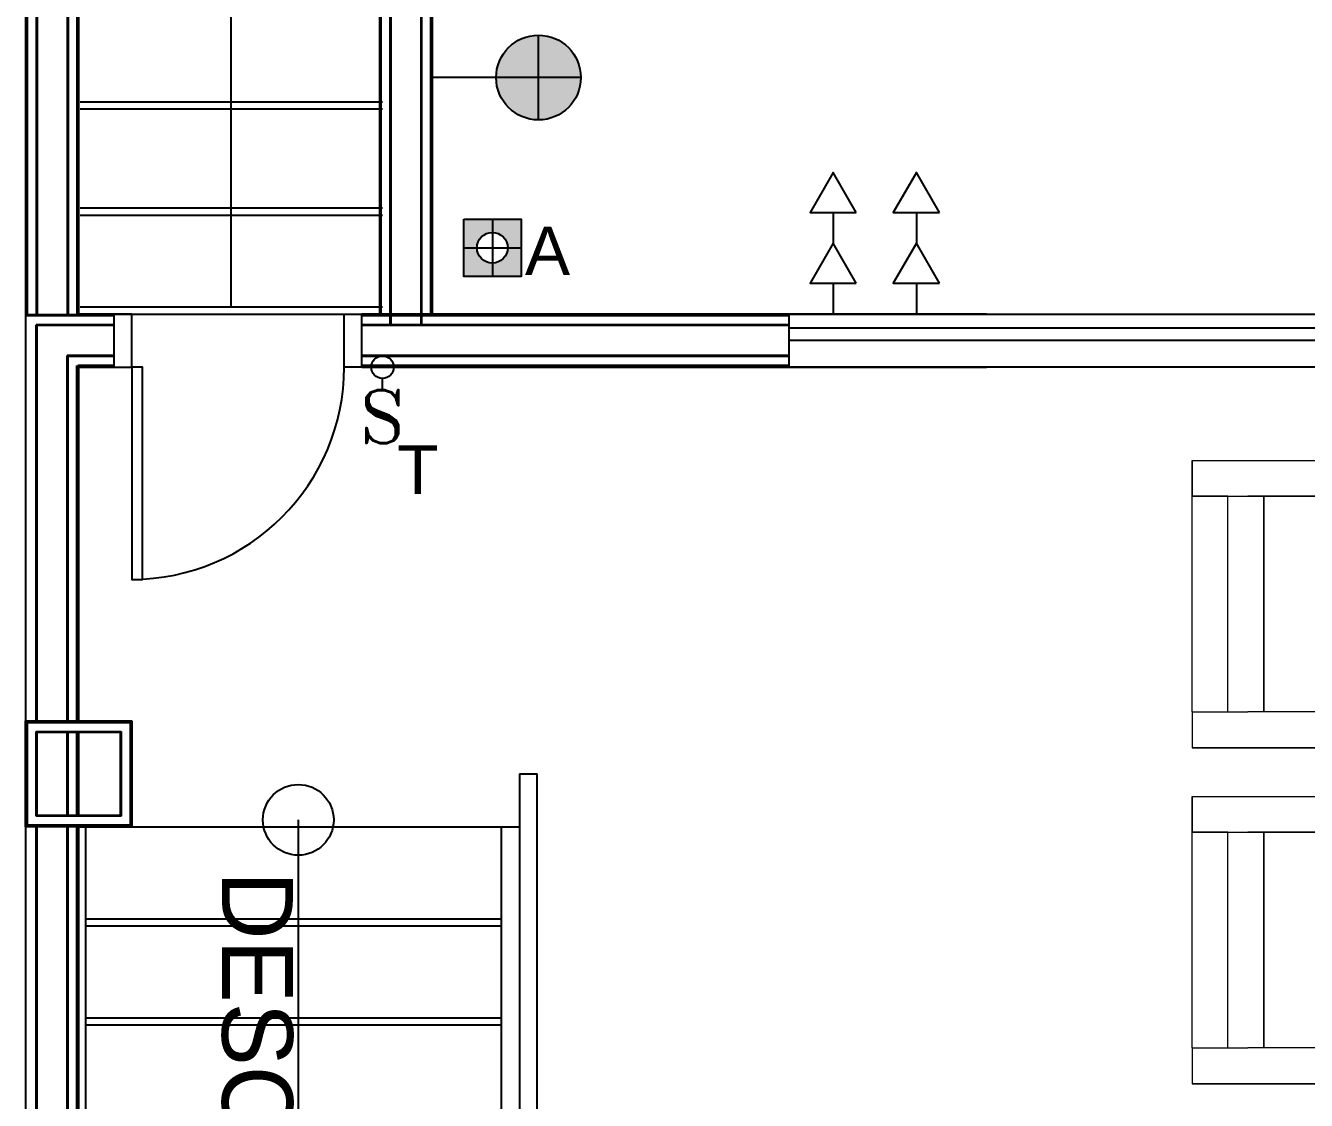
# Model space of a CAD drawing. Header units: millimetres. Extents: x 3082 to 3316, y 298 to 342.
# Drawn here: x 3290.484 to 3294.103, y 309.968 to 313.007 of the extents above; entities that cross this region are included whole.
import ezdxf
from ezdxf.enums import TextEntityAlignment as Align

# ---------------------------------------------------------------- set-up
doc = ezdxf.new("R2010")
doc.units = ezdxf.units.MM
doc.header["$MEASUREMENT"] = 0
doc.linetypes.add('CONTINU', pattern=[0])
doc.linetypes.add('Demolished', pattern=[4.8, 3.2, -1.6])
for name, color, linetype in [('-HIDRO', 8, 'CONTINUOUS'), ('eletroduto parede e teto', 2, 'CONTINU'), ('Especificações', 3, 'CONTINUOUS'), ('PL3', 3, 'CONTINUOUS'), ('Pontos Elétricos', 3, 'CONTINUOUS'), ('Pontos Luminotécnicos', 3, 'CONTINUOUS'), ('PONTOS_ELETRICOS', 2, 'CONTINUOUS')]:
    doc.layers.add(name, color=color, linetype=linetype)
doc.layers.add('G-IMPT', color=8, linetype='CONTINUOUS', lineweight=5)
doc.styles.add('ARIAL', font='arial.ttf', dxfattribs={"height": 2})
doc.styles.add('INTERRUPTOR', font='romant__.ttf', dxfattribs={"height": 0.6})
doc.styles.add('Stylus BT', font='stylu.ttf', dxfattribs={"height": 200})

# ---------------------------------------------------------------- blocks, each defined once
blk = doc.blocks.new('Couch01 - 12ZCOU01_dwg-1655728-PLANTA BAIXA - SUPERIOR')
at = {"layer": 'G-IMPT'}
for p, q in [((0, 304.8), (0, 406.4)), ((0, 406.4), (812.8, 406.4)), ((0, 406.4), (0, 304.8)), ((0, 406.4), (812.8, 406.4)), ((812.8, 304.8), (812.8, 406.4)), ((812.8, 406.4), (812.8, 304.8)), ((0, -304.8), (0, 304.8)), ((0, 304.8), (101.6, 304.8)), ((0, -304.8), (0, 304.8)), ((101.6, 304.8), (0, 304.8)), ((101.6, -304.8), (101.6, 304.8)), ((101.6, -304.8), (101.6, 304.8)), ((101.6, 304.8), (157.7, 304.8)), ((101.6, 304.8), (157.7, 304.8)), ((157.7, 304.8), (812.8, 304.8)), ((812.8, 304.8), (157.7, 304.8)), ((203.2, 304.8), (203.2, -304.8)), ((203.2, -304.8), (203.2, 304.8)), ((812.8, 304.8), (863.6, 304.8)), ((812.8, 304.8), (863.6, 304.8)), ((863.6, 304.8), (863.6, -304.8)), ((863.6, 304.8), (863.6, -304.8)), ((0, -304.8), (0, -406.4)), ((0, -304.8), (101.6, -304.8)), ((0, -304.8), (0, -406.4)), ((0, -304.8), (101.6, -304.8)), ((101.6, -304.8), (157.7, -304.8)), ((101.6, -304.8), (157.7, -304.8)), ((812.8, -304.8), (157.7, -304.8)), ((812.8, -304.8), (157.7, -304.8)), ((812.8, -304.8), (812.8, -406.4)), ((812.8, -304.8), (863.6, -304.8)), ((812.8, -304.8), (812.8, -406.4)), ((812.8, -304.8), (863.6, -304.8)), ((812.8, -406.4), (0, -406.4)), ((0, -406.4), (812.8, -406.4))]:
    blk.add_line(p, q, dxfattribs=at)
blk = doc.blocks.new('superior')
at = {"layer": '-HIDRO', "lineweight": 25}
for p, q in [((-4.8869, 14.1316), (-4.8869, -6.6634)), ((-4.7369, -6.6634), (-4.7369, 13.9916)), ((-3.8869, -2.9308), (-3.8869, -6.6634)), ((-3.7369, -6.6634), (-3.7369, -2.9308)), ((-4.8869, -6.6634), (-4.8869, -11.4734)), ((-4.6369, -6.6634), (-4.7369, -6.6634)), ((-2.1719, -6.6634), (-3.9369, -6.6634)), ((-3.1678, -6.6634), (-3.7369, -6.6634)), ((-4.7369, -7.8184), (-4.7369, -6.8134)), ((-4.7369, -6.8134), (-4.6369, -6.8134)), ((-3.9369, -6.8134), (-2.1719, -6.8134)), ((-4.8869, -7.8134), (-4.5869, -7.8134)), ((-4.8869, -8.1134), (-4.8869, -7.8134)), ((-4.7369, -7.8134), (-4.5869, -7.8134)), ((-4.5869, -7.8134), (-4.5869, -8.1134)), ((-4.5869, -7.8134), (-4.5869, -8.1134)), ((-4.7369, -8.0834), (-4.7369, -7.8434)), ((-4.5869, -8.1134), (-4.8869, -8.1134)), ((-4.7369, -11.4734), (-4.7369, -8.1084)), ((-4.5869, -8.1134), (-4.7369, -8.1134))]:
    blk.add_line(p, q, dxfattribs=at)
at = {"layer": '-HIDRO'}
for p, q in [((-4.8819, -6.6634), (-4.8819, 14.1066)), ((-4.8569, 14.1066), (-4.8569, -6.6634)), ((-4.7694, 14.0191), (-4.7694, -6.6634)), ((-4.7669, 13.9916), (-4.7669, -6.6634)), ((-4.8844, 10.2868), (-4.8844, -6.6634)), ((-4.8544, 10.2868), (-4.8544, -6.6634)), ((-4.7419, 10.2868), (-4.7419, -6.6634)), ((-4.7394, -6.6634), (-4.7394, 10.2868)), ((-3.8844, -6.6659), (-3.8844, -2.9308)), ((-3.8819, -6.6684), (-3.8819, -2.9308)), ((-3.8569, -6.6934), (-3.8569, -2.9308)), ((-3.8544, -6.6959), (-3.8544, -2.9308)), ((-3.7694, -6.6959), (-3.7694, -2.9608)), ((-3.7669, -6.6934), (-3.7669, -2.9608)), ((-3.7419, -6.6684), (-3.7419, -2.9358)), ((-3.7394, -6.6659), (-3.7394, -2.9333)), ((-4.3057, -6.6434), (-4.3057, -4.2834)), ((-4.7332, -6.0834), (-3.8782, -6.0834)), ((-4.7332, -6.3834), (-3.8782, -6.3834)), ((-4.7369, -6.6659), (-4.8869, -6.6659)), ((-4.7369, -6.6684), (-4.8869, -6.6684)), ((-4.8569, -7.8184), (-4.8569, -6.6934)), ((-4.7369, -6.6934), (-4.8569, -6.6934)), ((-4.6369, -6.6659), (-4.7369, -6.6659)), ((-4.6369, -6.6684), (-4.7369, -6.6684)), ((-4.6369, -6.6934), (-4.7369, -6.6934)), ((-4.7332, -6.6634), (-3.8782, -6.6634)), ((-4.6369, -6.8134), (-4.6369, -6.6634)), ((-3.9369, -6.8134), (-3.9369, -6.6634)), ((-2.7302, -6.6659), (-3.9369, -6.6659)), ((-2.7302, -6.6684), (-3.9369, -6.6684)), ((-2.7302, -6.6934), (-3.9369, -6.6934)), ((-3.8869, -6.6634), (-3.8844, -6.6634)), ((-3.1978, -6.6934), (-3.7669, -6.6934)), ((-3.1728, -6.6684), (-3.7419, -6.6684)), ((-3.1703, -6.6659), (-3.7394, -6.6659)), ((-2.7302, -6.6634), (-0.7302, -6.6634)), ((-2.7302, -6.6634), (-2.7302, -6.8134)), ((-4.8544, -7.8184), (-4.8544, -6.6959)), ((-4.7369, -6.6959), (-4.8544, -6.6959)), ((-4.6369, -6.6959), (-4.7369, -6.6959)), ((-2.7302, -6.6959), (-3.9369, -6.6959)), ((-3.1978, -6.6959), (-3.7694, -6.6959)), ((-0.7302, -6.7034), (-2.7302, -6.7034)), ((-0.7302, -6.7384), (-2.7302, -6.7384)), ((-4.7694, -7.8184), (-4.7694, -6.7809)), ((-4.7369, -6.7809), (-4.7694, -6.7809)), ((-4.7669, -7.8184), (-4.7669, -6.7834)), ((-4.7369, -6.7834), (-4.7669, -6.7834)), ((-4.6369, -6.7809), (-4.7369, -6.7809)), ((-4.6369, -6.7834), (-4.7369, -6.7834)), ((-2.7302, -6.7809), (-3.9369, -6.7809)), ((-2.7302, -6.7834), (-3.9369, -6.7834)), ((-4.7419, -7.8184), (-4.7419, -6.8084)), ((-4.7394, -7.8184), (-4.7394, -6.8084)), ((-4.7369, -6.8084), (-4.7394, -6.8084)), ((-4.7369, -6.8109), (-4.7394, -6.8109)), ((-4.6369, -6.8084), (-4.7369, -6.8084)), ((-4.6369, -6.8109), (-4.7369, -6.8109)), ((-2.7302, -6.8084), (-3.9369, -6.8084)), ((-2.7302, -6.8109), (-3.9369, -6.8109)), ((-0.7302, -6.8134), (-2.7302, -6.8134)), ((-4.8844, -8.1109), (-4.8844, -7.8159)), ((-4.8844, -7.8159), (-4.5894, -7.8159)), ((-4.7394, -7.8159), (-4.7369, -7.8159)), ((-4.7369, -7.8159), (-4.5894, -7.8159)), ((-4.5894, -7.8159), (-4.5894, -8.1109)), ((-4.8819, -7.8184), (-4.5919, -7.8184)), ((-4.8819, -8.1084), (-4.8819, -7.8184)), ((-4.8569, -8.0834), (-4.8569, -7.8434)), ((-4.8569, -7.8434), (-4.6169, -7.8434)), ((-4.8569, -8.0834), (-4.8569, -7.8434)), ((-4.8544, -8.0834), (-4.8544, -7.8434)), ((-4.8544, -7.8459), (-4.6194, -7.8459)), ((-4.8544, -8.0809), (-4.8544, -7.8459)), ((-4.7694, -8.0834), (-4.7694, -7.8434)), ((-4.7694, -7.8459), (-4.7369, -7.8459)), ((-4.7669, -7.8434), (-4.7419, -7.8434)), ((-4.7669, -8.0834), (-4.7669, -7.8434)), ((-4.7419, -7.8184), (-4.7394, -7.8184)), ((-4.7419, -7.8434), (-4.7369, -7.8434)), ((-4.7419, -8.0834), (-4.7419, -7.8434)), ((-4.7394, -7.8184), (-4.7369, -7.8184)), ((-4.7394, -8.0834), (-4.7394, -7.8434)), ((-4.7369, -7.8184), (-4.5919, -7.8184)), ((-4.7369, -7.8434), (-4.6169, -7.8434)), ((-4.7369, -7.8459), (-4.6194, -7.8459)), ((-4.6194, -7.8459), (-4.6194, -8.0809)), ((-4.6194, -7.8459), (-4.6194, -8.0809)), ((-4.6169, -7.8434), (-4.6169, -8.0834)), ((-4.6169, -7.8434), (-4.6169, -8.0834)), ((-4.5919, -7.8184), (-4.5919, -8.1084)), ((-4.5919, -7.8184), (-4.5919, -8.1084)), ((-3.4918, -7.9634), (-3.4418, -7.9634)), ((-3.4918, -7.9634), (-3.4918, -11.2413)), ((-3.4418, -11.1913), (-3.4418, -7.9634)), ((-4.6169, -8.0834), (-4.8569, -8.0834)), ((-4.6194, -8.0809), (-4.8544, -8.0809)), ((-4.7369, -8.0809), (-4.7694, -8.0809)), ((-4.7419, -8.0834), (-4.7669, -8.0834)), ((-4.7369, -8.0834), (-4.7419, -8.0834)), ((-4.6194, -8.0809), (-4.7369, -8.0809)), ((-4.6169, -8.0834), (-4.7369, -8.0834)), ((-4.1164, -8.0934), (-4.1164, -8.3734)), ((-4.5894, -8.1109), (-4.8844, -8.1109)), ((-4.5919, -8.1084), (-4.8819, -8.1084)), ((-4.8569, -11.4734), (-4.8569, -8.1084)), ((-4.8544, -11.4734), (-4.8544, -8.1084)), ((-4.7694, -11.4734), (-4.7694, -8.1084)), ((-4.7669, -11.4734), (-4.7669, -8.1084)), ((-4.7419, -11.4734), (-4.7419, -8.1084)), ((-4.7394, -8.1084), (-4.7419, -8.1084)), ((-4.7394, -11.4734), (-4.7394, -8.1084)), ((-4.7369, -8.1084), (-4.7394, -8.1084)), ((-4.7369, -8.1109), (-4.7394, -8.1109)), ((-4.5919, -8.1084), (-4.7369, -8.1084)), ((-4.5894, -8.1109), (-4.7369, -8.1109)), ((-4.7369, -8.1134), (-3.5418, -8.1134)), ((-4.7164, -8.3934), (-4.7164, -8.1134)), ((-3.5418, -8.1134), (-3.4918, -8.1134)), ((-3.5418, -11.4988), (-3.5418, -8.1134)), ((-4.7164, -8.6734), (-4.7164, -8.3934)), ((-4.7164, -8.3934), (-3.5418, -8.3934)), ((-4.1164, -8.3734), (-4.1164, -8.6534)), ((-4.7164, -8.9534), (-4.7164, -8.6734)), ((-4.7164, -8.6734), (-3.5418, -8.6734)), ((-4.1164, -8.6534), (-4.1164, -8.9334))]:
    blk.add_line(p, q, dxfattribs=at)
at = {"layer": '-HIDRO', "linetype": 'Demolished'}
for p, q in [((-4.7332, -6.0634), (-3.8782, -6.0634)), ((-4.7332, -6.3634), (-3.8782, -6.3634)), ((-4.7332, -6.6434), (-3.8782, -6.6434)), ((-4.7164, -8.3734), (-3.5418, -8.3734)), ((-4.7164, -8.6534), (-3.5418, -8.6534))]:
    blk.add_line(p, q, dxfattribs=at)
at = {"layer": '-HIDRO', "lineweight": 13}
for p, q in [((-0.7302, -6.7034), (-2.7302, -6.7034)), ((-0.7302, -6.7384), (-2.7302, -6.7384))]:
    blk.add_line(p, q, dxfattribs=at)
at = {"layer": '-HIDRO'}
for points in [[(-4.6369, -6.8134), (-4.5869, -6.8134), (-4.5869, -6.6634), (-4.6369, -6.6634)], [(-3.9369, -6.8134), (-3.9869, -6.8134), (-3.9869, -6.6634), (-3.9369, -6.6634)]]:
    blk.add_lwpolyline(points, dxfattribs=at)
blk.add_lwpolyline([(-4.5869, -6.8134), (-4.5869, -7.4134), (-4.5569, -7.4134), (-4.5569, -6.8134)], close=True, dxfattribs=at)
blk.add_circle((-4.1164, -8.0934), 0.1, dxfattribs=at)
blk.add_arc((-4.5869, -6.8134), 0.6, 270, 0, dxfattribs=at)
at = {"layer": '-HIDRO', "xscale": 0.001, "yscale": 0.001, "zscale": 0.001}
for p in [(-1.591, -7.4834), (-1.591, -8.4334)]:
    blk.add_blockref('Couch01 - 12ZCOU01_dwg-1655728-PLANTA BAIXA - SUPERIOR', p, dxfattribs=at)
at = {"layer": '-HIDRO', "style": 'Stylus BT'}
blk.add_text('DESCE', height=0.2, rotation=270, dxfattribs=at).set_placement((-4.3317, -8.2388))
blk = doc.blocks.new('FACHO ABERTO.01')
at = {"layer": 'Pontos Luminotécnicos'}
h = blk.add_hatch(color=9, dxfattribs=at)
h.dxf.hatch_style = 1
h.paths.add_polyline_path([(0, 0.0675), (-0.0675, 0.0675), (-0.0675, 0), (-0.0361, 0, -0.414214), (0, 0.0361)])
h.paths.add_polyline_path([(0.0675, 0.0675), (0, 0.0675), (0, 0.0361, -0.414214), (0.0361, 0), (0.0675, 0)])
h.paths.add_polyline_path([(0.0675, 0), (0.0361, 0, -0.414214), (0, -0.0361), (0, -0.0675), (0.0675, -0.0675)])
h.paths.add_polyline_path([(0, -0.0361, -0.414214), (-0.0361, 0), (-0.0675, 0), (-0.0675, -0.0675), (0, -0.0675)])
for p, q in [((0, 0.0675), (0, -0.0675)), ((-0.0675, 0), (0.0675, 0))]:
    blk.add_line(p, q, dxfattribs=at)
blk.add_lwpolyline([(-0.0675, 0.0675), (0.0675, 0.0675), (0.0675, -0.0675), (-0.0675, -0.0675)], close=True, dxfattribs=at)
blk.add_circle((0, 0), 0.0361, dxfattribs=at)
blk = doc.blocks.new('TOMADA DUPLA BAIXA.01')
at = {"layer": 'PL3'}
for p, q in [((-0.1472, 0), (-0.1026, 0)), ((-0.0446, 0), (0, 0))]:
    blk.add_line(p, q, dxfattribs=at)
for points in [[(-0.1472, 0.0335), (-0.2051, 0), (-0.1472, -0.0335)], [(-0.0446, 0.0335), (-0.1026, 0), (-0.0446, -0.0335)]]:
    blk.add_lwpolyline(points, close=True, dxfattribs=at)
blk = doc.blocks.new('I_i1')
at = {"layer": 'PONTOS_ELETRICOS'}
blk.add_line((0, -0.0647), (0, -0.0317), dxfattribs=at)
blk.add_circle((0, 0), 0.0317, dxfattribs=at)
at = {"layer": 'PONTOS_ELETRICOS', "style": 'INTERRUPTOR'}
blk.add_text('S', height=0.15, dxfattribs=at).set_placement((-0.0005, -0.1399), align=Align.MIDDLE)

msp = doc.modelspace()

# ---------------------------------------------------------------- hatches: boundary and pattern name
at = {"layer": 'Pontos Elétricos'}
h = msp.add_hatch(color=251, dxfattribs=at)
h.paths.add_polyline_path([(3292.0531, 312.8603, 0.414214), (3291.9334, 312.98), (3291.9334, 312.8603)])
h.paths.add_polyline_path([(3291.9334, 312.8603), (3291.8138, 312.8603, 0.414214), (3291.9334, 312.7406)])
h = msp.add_hatch(color=251, dxfattribs=at)
h.paths.add_polyline_path([(3292.0531, 312.8603, -0.414214), (3291.9334, 312.7406), (3291.9334, 312.8603)])
h.paths.add_polyline_path([(3291.9334, 312.8603), (3291.8138, 312.8603, -0.414214), (3291.9334, 312.98)])

# ---------------------------------------------------------------- linework, layer by layer
for p, q in [((3291.9334, 312.7406), (3291.9334, 312.98)), ((3291.8617, 312.8603), (3291.6342, 312.8603)), ((3292.0531, 312.8603), (3291.8617, 312.8603))]:
    msp.add_line(p, q, dxfattribs=at)
msp.add_circle((3291.9334, 312.8603), 0.1197, dxfattribs=at)

# ---------------------------------------------------------------- block references
at = {"layer": 'eletroduto parede e teto'}
msp.add_blockref('superior', (3295.3711, 318.855), dxfattribs=at)
at = {"layer": 'Especificações'}
msp.add_blockref('I_i1', (3291.4925, 312.0416), dxfattribs=at)
at = {"layer": 'Pontos Elétricos', "xscale": 1.95, "yscale": 1.95, "zscale": 1.95, "rotation": 270}
for p in [(3292.7661, 312.1916), (3293.0011, 312.1916)]:
    msp.add_blockref('TOMADA DUPLA BAIXA.01', p, dxfattribs=at)
at = {"layer": 'Pontos Luminotécnicos', "xscale": 1.2, "yscale": 1.2, "zscale": 1.2}
msp.add_blockref('FACHO ABERTO.01', (3291.803, 312.3791), dxfattribs=at)

# ---------------------------------------------------------------- texts
at = {"layer": 'Pontos Elétricos', "color": 4, "style": 'ARIAL'}
for s, p in [('A', (3291.9589, 312.3021)), ('T', (3291.5926, 311.6832))]:
    msp.add_text(s, height=0.1369, dxfattribs=at).set_placement(p, align=Align.CENTER)

doc.saveas('drawing.dxf')
